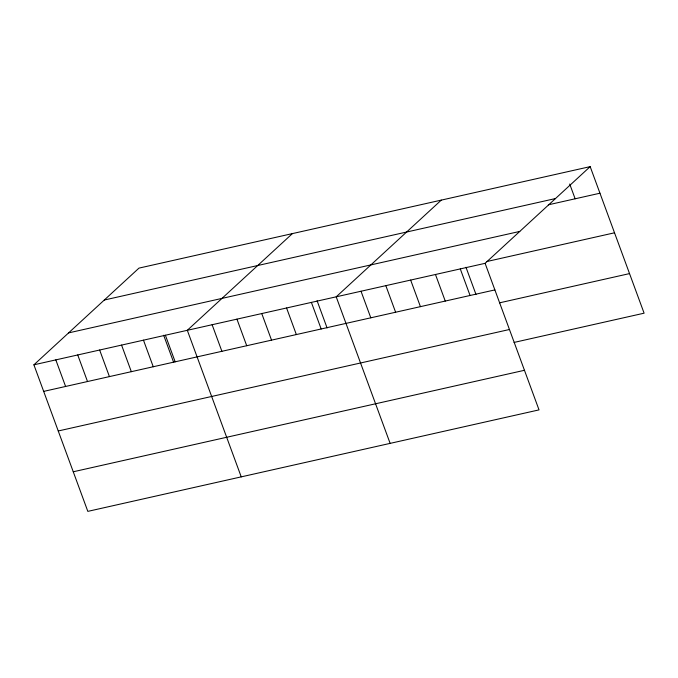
<?xml version="1.0" encoding="UTF-8"?>
<svg xmlns="http://www.w3.org/2000/svg" width="678" height="678" viewBox="0 0 678 678"><rect width="100%" height="100%" fill="white"/><g stroke="black" fill="none" stroke-linecap="round" stroke-linejoin="round"><path stroke-width="1.02" d="M590.174 166.627L485.101 263.327L539.027 409.885L87.826 511.373L33.9 364.815L138.973 268.115L590.174 166.627L644.1 313.185L514.06 342.432M292.387 233.613L187.306 330.305L241.232 476.863M441.285 200.12L336.203 296.82L390.13 443.378M104.302 300.023L555.502 198.544M548.341 204.815L599.954 193.213M68.571 332.898L519.78 231.418M486.473 261.606L614.522 232.8M33.9 364.815L485.101 263.327M43.68 391.392L494.881 289.904M499.5 302.846L629.531 273.598M58.249 430.979L509.449 329.5M73.258 471.778L524.458 370.29M569.706 184.026L575.139 198.79M465.981 267.268L475.99 294.455M460.286 268.912L470.066 295.489M435.471 274.488L445.251 301.066M410.656 280.073L420.428 306.651M385.833 285.65L395.613 312.236M361.018 291.235L370.798 317.812M317.092 300.752L327.093 327.949M311.388 302.396L321.169 328.974M286.574 307.981L296.354 334.559M261.759 313.558L271.539 340.144M236.944 319.143L246.716 345.721M212.121 324.728L221.901 351.306M165.39 335.237L175.17 361.815M163.678 335.254L173.687 362.45M143.473 340.17L153.253 366.747M121.565 345.094L131.337 371.671M99.649 350.026L109.429 376.604M77.733 354.95L87.513 381.528M55.816 359.882L65.597 386.46"/></g></svg>
